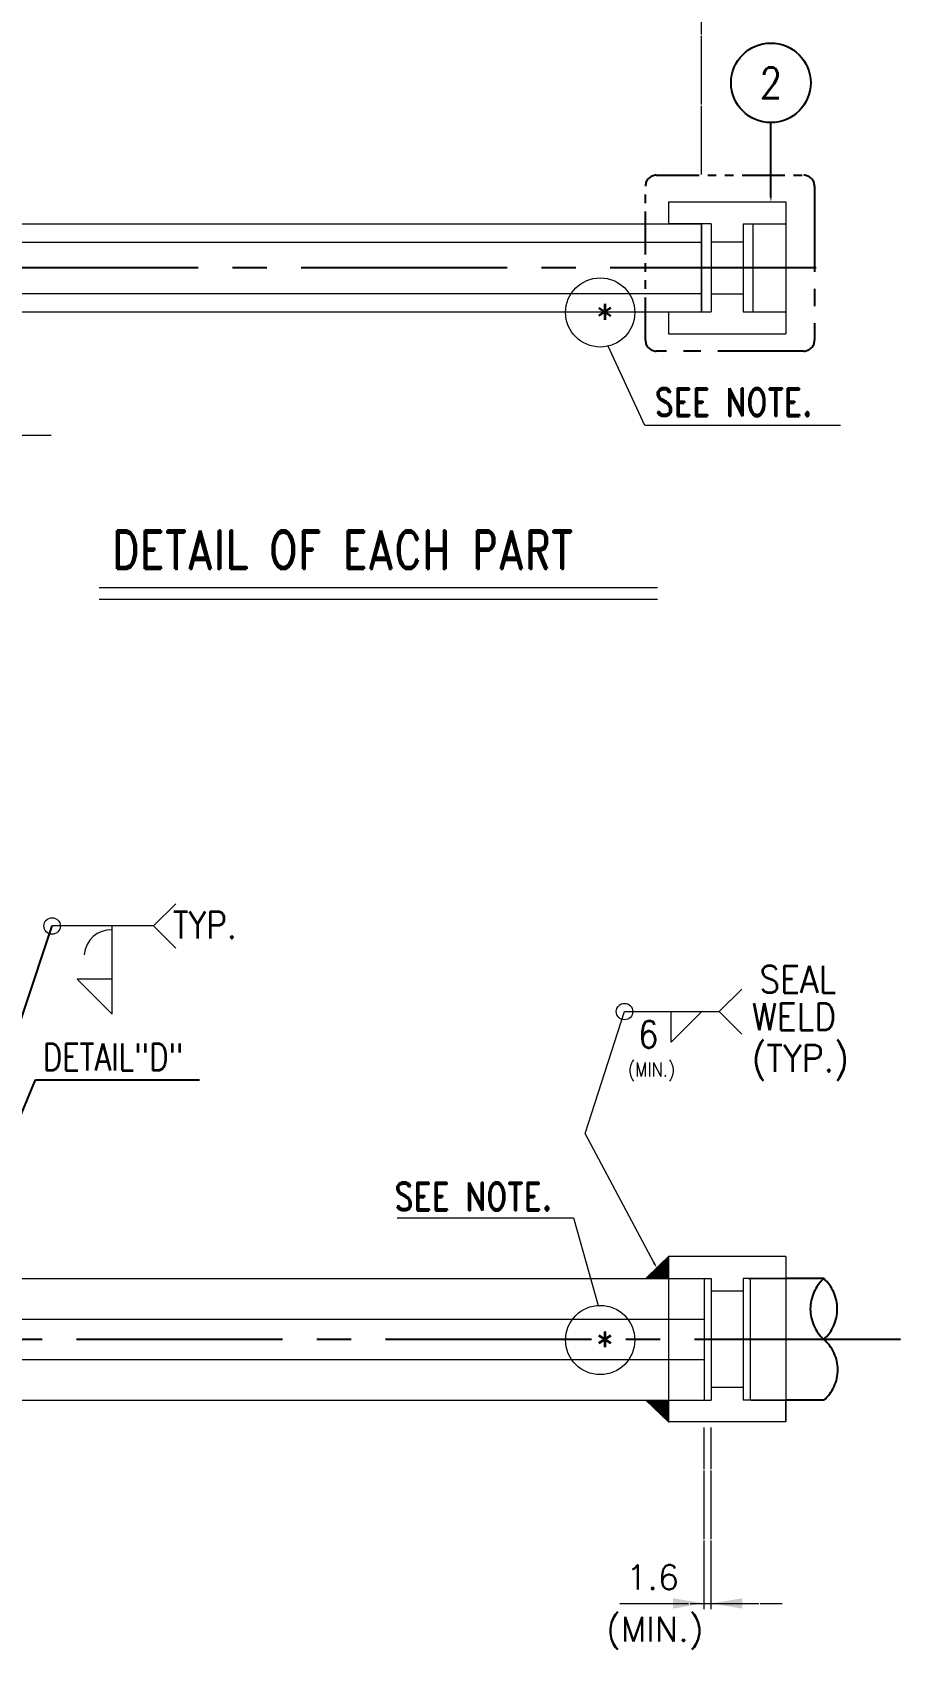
# Model space of a CAD drawing. Extents: x 0 to 841, y 0 to 594.
# Drawn here: x 201.2 to 264.8, y 410.6 to 528.4 of the extents above; entities that cross this region are included whole.
import ezdxf
from ezdxf.enums import TextEntityAlignment as Align

# ---------------------------------------------------------------- set-up
doc = ezdxf.new("R2010")
doc.units = 0
doc.header["$LTSCALE"] = 5
doc.header["$MEASUREMENT"] = 0
for name, pattern in [('C12', [40, 34, -2, 2, -2]), ('CENTER2', [1.125, 0.75, -0.125, 0.125, -0.125]), ('CONT', [1, 1, 0]), ('HIDDEN', [0.375, 0.25, -0.125]), ('PHANTOM', [2.5, 1.25, -0.25, 0.25, -0.25, 0.25, -0.25])]:
    doc.linetypes.add(name, pattern=pattern)
doc.layers.get('0').update_dxf_attribs({"lineweight": 9})
for name, color, linetype, lineweight in [('1', 7, 'Continuous', 9), ('3', 7, 'Continuous', 9), ('4', 7, 'Continuous', 9)]:
    doc.layers.add(name, color=color, linetype=linetype, lineweight=lineweight)
for name, color, linetype in [('6', 6, 'PHANTOM'), ('8', 2, 'Continuous'), ('CEN2', 1, 'C12'), ('DIM', 4, 'Continuous')]:
    doc.layers.add(name, color=color, linetype=linetype)
doc.styles.add('ROMAND', font='romand.shx', dxfattribs={"width": 0.85, "height": 480})
doc.styles.add('ROMANS', font='romans.shx')
doc.styles.get("Standard").update_dxf_attribs({"font": 'txt.shx'})

msp = doc.modelspace()

# ---------------------------------------------------------------- linework, layer by layer
at = {"color": 4, "linetype": 'CONT'}
for p, q in [((249.88, 518.08), (249.88, 548.24)), ((193.73, 499.08), (202.53, 499.08)), ((250.07, 413.55), (250.07, 426.78)), ((250.6, 413.55), (250.6, 426.78)), ((243.95, 413.96), (255.76, 413.96))]:
    msp.add_line(p, q, dxfattribs=at)
at = {"color": 3, "linetype": 'ByBlock'}
for p, q in [((247.48, 516.07), (247.48, 514.48)), ((247.48, 516.07), (256.03, 516.07)), ((256.03, 516.07), (256.03, 506.47)), ((86.68, 514.48), (249.88, 514.48)), ((250.6, 514.48), (247.48, 514.48)), ((249.88, 514.48), (249.88, 508.07)), ((249.88, 508.07), (249.88, 514.48)), ((250.6, 514.48), (250.6, 508.07)), ((252.91, 514.48), (252.91, 508.07)), ((252.91, 514.48), (256.03, 514.48)), ((253.63, 514.48), (253.63, 508.07)), ((174.28, 513.15), (249.88, 513.15)), ((250.6, 513.17), (252.91, 513.17)), ((174.28, 509.4), (249.88, 509.4)), ((250.6, 509.38), (252.91, 509.38)), ((85.96, 508.07), (250.6, 508.07)), ((247.48, 508.07), (247.48, 506.47)), ((252.91, 508.07), (256.03, 508.07)), ((247.48, 506.47), (256.03, 506.47)), ((206.03, 487.97), (229.2, 487.97)), ((206.03, 487.97), (246.68, 487.97)), ((206.03, 487.13), (229.23, 487.13)), ((206.03, 487.13), (246.68, 487.13))]:
    msp.add_line(p, q, dxfattribs=at)
for p, q in [((245.77, 499.78), (243.09, 505.57)), ((260.01, 499.78), (245.77, 499.78)), ((227.73, 442.05), (240.56, 442.05)), ((240.56, 442.05), (242.37, 435.67)), ((247.48, 439.23), (245.83, 437.63)), ((245.86, 437.63), (246.73, 438.5)), ((245.88, 437.63), (247.15, 438.91)), ((245.89, 437.63), (247.48, 439.22)), ((245.91, 437.63), (247.48, 439.21)), ((245.92, 437.63), (247.48, 439.19)), ((245.94, 437.63), (247.48, 439.17)), ((245.96, 437.63), (247.48, 439.16)), ((245.97, 437.63), (247.48, 439.14)), ((245.99, 437.63), (247.48, 439.13)), ((246, 437.63), (247.48, 439.11)), ((246.02, 437.63), (247.48, 439.09)), ((246.04, 437.63), (247.48, 439.08)), ((246.05, 437.63), (247.48, 439.06)), ((246.07, 437.63), (247.48, 439.04)), ((246.09, 437.63), (247.48, 439.03)), ((246.1, 437.63), (247.48, 439.01)), ((246.12, 437.63), (247.48, 439)), ((246.13, 437.63), (247.48, 438.98)), ((246.15, 437.63), (247.48, 438.96)), ((246.17, 437.63), (247.48, 438.95)), ((246.18, 437.63), (247.48, 438.93)), ((246.2, 437.63), (247.48, 438.92)), ((246.21, 437.63), (247.48, 438.9)), ((246.23, 437.63), (247.48, 438.88)), ((246.25, 437.63), (247.48, 438.87)), ((246.26, 437.63), (247.48, 438.85)), ((246.28, 437.63), (247.48, 438.84)), ((246.29, 437.63), (247.48, 438.82)), ((246.31, 437.63), (247.48, 438.8)), ((246.33, 437.63), (247.48, 438.79)), ((246.34, 437.63), (247.48, 438.77)), ((246.36, 437.63), (247.48, 438.76)), ((246.37, 437.63), (247.48, 438.74)), ((246.39, 437.63), (247.48, 438.72)), ((246.41, 437.63), (247.48, 438.71)), ((246.42, 437.63), (247.48, 438.69)), ((246.44, 437.63), (247.48, 438.68)), ((246.45, 437.63), (247.48, 438.66)), ((246.47, 437.63), (247.48, 438.64)), ((246.49, 437.63), (247.48, 438.63)), ((246.5, 437.63), (247.48, 438.61)), ((246.52, 437.63), (247.48, 438.59)), ((246.54, 437.63), (247.48, 438.58)), ((246.55, 437.63), (247.48, 438.56)), ((246.57, 437.63), (247.48, 438.55)), ((246.58, 437.63), (247.48, 438.53)), ((246.6, 437.63), (247.48, 438.51)), ((246.62, 437.63), (247.48, 438.5)), ((246.63, 437.63), (247.48, 438.48)), ((246.65, 437.63), (247.48, 438.47)), ((246.66, 437.63), (247.48, 438.45)), ((246.68, 437.63), (247.48, 438.43)), ((246.7, 437.63), (247.48, 438.42)), ((246.71, 437.63), (247.48, 438.4)), ((246.73, 437.63), (247.48, 438.39)), ((246.74, 437.63), (247.48, 438.37)), ((245.83, 437.63), (245.87, 437.68)), ((245.84, 437.63), (246.3, 438.09)), ((246.76, 437.63), (247.48, 438.35)), ((246.78, 437.63), (247.48, 438.34)), ((246.79, 437.63), (247.48, 438.32)), ((246.81, 437.63), (247.48, 438.31)), ((246.82, 437.63), (247.48, 438.29)), ((246.84, 437.63), (247.48, 438.27)), ((246.86, 437.63), (247.48, 438.26)), ((246.87, 437.63), (247.48, 438.24)), ((246.89, 437.63), (247.48, 438.23)), ((246.9, 437.63), (247.48, 438.21)), ((246.92, 437.63), (247.48, 438.19)), ((246.94, 437.63), (247.48, 438.18)), ((246.95, 437.63), (247.48, 438.16)), ((246.97, 437.63), (247.48, 438.14)), ((246.99, 437.63), (247.48, 438.13)), ((247, 437.63), (247.48, 438.11)), ((247.02, 437.63), (247.48, 438.1)), ((247.03, 437.63), (247.48, 438.08)), ((247.05, 437.63), (247.48, 438.06)), ((247.07, 437.63), (247.48, 438.05)), ((247.08, 437.63), (247.48, 438.03)), ((247.1, 437.63), (247.48, 438.02)), ((247.11, 437.63), (247.48, 438)), ((247.13, 437.63), (247.48, 437.98)), ((247.15, 437.63), (247.48, 437.97)), ((247.16, 437.63), (247.48, 437.95)), ((247.18, 437.63), (247.48, 437.94)), ((247.19, 437.63), (247.48, 437.92)), ((247.21, 437.63), (247.48, 437.9)), ((247.23, 437.63), (247.48, 437.89)), ((247.24, 437.63), (247.48, 437.87)), ((247.26, 437.63), (247.48, 437.86)), ((247.27, 437.63), (247.48, 437.84)), ((247.29, 437.63), (247.48, 437.82)), ((247.31, 437.63), (247.48, 437.81)), ((247.32, 437.63), (247.48, 437.79)), ((247.34, 437.63), (247.48, 437.78)), ((247.35, 437.63), (247.48, 437.76)), ((247.37, 437.63), (247.48, 437.74)), ((247.39, 437.63), (247.48, 437.73)), ((247.4, 437.63), (247.48, 437.71)), ((247.42, 437.63), (247.48, 437.69)), ((247.44, 437.63), (247.48, 437.68)), ((247.45, 437.63), (247.48, 437.66)), ((247.47, 437.63), (247.48, 437.65)), ((247.48, 427.18), (245.83, 428.77)), ((245.83, 428.77), (245.84, 428.77)), ((245.84, 428.76), (245.86, 428.77)), ((245.85, 428.75), (245.87, 428.77)), ((245.86, 428.74), (245.89, 428.77)), ((245.87, 428.74), (245.9, 428.77)), ((245.87, 428.73), (245.92, 428.77)), ((245.88, 428.72), (245.94, 428.77)), ((245.89, 428.71), (245.95, 428.77)), ((245.9, 428.7), (245.97, 428.77)), ((245.91, 428.7), (245.99, 428.77)), ((245.92, 428.69), (246, 428.77)), ((245.92, 428.68), (246.02, 428.77)), ((245.93, 428.67), (246.03, 428.77)), ((245.94, 428.66), (246.05, 428.77)), ((245.95, 428.66), (246.07, 428.77)), ((245.96, 428.65), (246.08, 428.77)), ((245.96, 428.64), (246.1, 428.77)), ((245.97, 428.63), (246.11, 428.77)), ((245.98, 428.63), (246.13, 428.77)), ((245.99, 428.62), (246.15, 428.77)), ((246, 428.61), (246.16, 428.77)), ((246.01, 428.6), (246.18, 428.77)), ((246.01, 428.59), (246.19, 428.77)), ((246.02, 428.59), (246.21, 428.77)), ((246.03, 428.58), (246.23, 428.77)), ((246.04, 428.57), (246.24, 428.77)), ((246.05, 428.56), (246.26, 428.77)), ((246.05, 428.55), (246.27, 428.77)), ((246.06, 428.55), (246.29, 428.77)), ((246.07, 428.54), (246.31, 428.77)), ((246.08, 428.53), (246.32, 428.77)), ((246.09, 428.52), (246.34, 428.77)), ((246.1, 428.52), (246.35, 428.77)), ((246.1, 428.51), (246.37, 428.77)), ((246.11, 428.5), (246.39, 428.77)), ((246.12, 428.49), (246.4, 428.77)), ((246.13, 428.48), (246.42, 428.77)), ((246.14, 428.48), (246.44, 428.77)), ((246.14, 428.47), (246.45, 428.77)), ((246.15, 428.46), (246.47, 428.77)), ((246.16, 428.45), (246.48, 428.77)), ((246.17, 428.44), (246.5, 428.77)), ((246.18, 428.44), (246.52, 428.77)), ((246.19, 428.43), (246.53, 428.77)), ((246.19, 428.42), (246.55, 428.77)), ((246.2, 428.41), (246.56, 428.77)), ((246.21, 428.4), (246.58, 428.77)), ((246.22, 428.4), (246.6, 428.77)), ((246.23, 428.39), (246.61, 428.77)), ((246.23, 428.38), (246.63, 428.77)), ((246.24, 428.37), (246.64, 428.77)), ((246.25, 428.37), (246.66, 428.77)), ((246.26, 428.36), (246.68, 428.77)), ((246.27, 428.35), (246.69, 428.77)), ((246.28, 428.34), (246.71, 428.77)), ((246.28, 428.33), (246.72, 428.77)), ((246.29, 428.33), (246.74, 428.77)), ((246.3, 428.32), (246.76, 428.77)), ((246.31, 428.31), (246.77, 428.77)), ((246.32, 428.3), (246.79, 428.77)), ((246.32, 428.29), (246.8, 428.77)), ((246.33, 428.29), (246.82, 428.77)), ((246.34, 428.28), (246.84, 428.77)), ((246.35, 428.27), (246.85, 428.77)), ((246.36, 428.26), (246.87, 428.77)), ((246.37, 428.26), (246.89, 428.77)), ((246.37, 428.25), (246.9, 428.77)), ((246.38, 428.24), (246.92, 428.77)), ((246.39, 428.23), (246.93, 428.77)), ((246.4, 428.22), (246.95, 428.77)), ((246.41, 428.22), (246.97, 428.77)), ((246.42, 428.21), (246.98, 428.77)), ((246.42, 428.2), (247, 428.77)), ((246.43, 428.19), (247.01, 428.77)), ((246.44, 428.18), (247.03, 428.77)), ((246.45, 428.18), (247.05, 428.77)), ((246.46, 428.17), (247.06, 428.77)), ((246.46, 428.16), (247.08, 428.77)), ((246.47, 428.15), (247.09, 428.77)), ((246.48, 428.14), (247.11, 428.77)), ((246.49, 428.14), (247.13, 428.77)), ((246.5, 428.13), (247.14, 428.77)), ((246.51, 428.12), (247.16, 428.77)), ((246.51, 428.11), (247.17, 428.77)), ((246.52, 428.11), (247.19, 428.77)), ((246.53, 428.1), (247.21, 428.77)), ((246.54, 428.09), (247.22, 428.77)), ((246.55, 428.08), (247.24, 428.77)), ((246.55, 428.07), (247.25, 428.77)), ((246.56, 428.07), (247.27, 428.77)), ((246.57, 428.06), (247.29, 428.77)), ((246.58, 428.05), (247.3, 428.77)), ((246.59, 428.04), (247.32, 428.77)), ((246.6, 428.03), (247.34, 428.77)), ((246.6, 428.03), (247.35, 428.77)), ((246.61, 428.02), (247.37, 428.77)), ((246.62, 428.01), (247.38, 428.77)), ((246.63, 428), (247.4, 428.77)), ((246.64, 427.99), (247.42, 428.77)), ((246.64, 427.99), (247.43, 428.77)), ((246.65, 427.98), (247.45, 428.77)), ((246.66, 427.97), (247.46, 428.77)), ((246.67, 427.96), (247.48, 428.77)), ((246.68, 427.96), (247.48, 428.76)), ((246.69, 427.95), (247.48, 428.74)), ((246.69, 427.94), (247.48, 428.73)), ((246.7, 427.93), (247.48, 428.71)), ((246.71, 427.92), (247.48, 428.7)), ((246.72, 427.92), (247.48, 428.68)), ((246.73, 427.91), (247.48, 428.66)), ((246.73, 427.9), (247.48, 428.65)), ((246.74, 427.89), (247.48, 428.63)), ((246.75, 427.88), (247.48, 428.61)), ((246.76, 427.88), (247.48, 428.6)), ((246.77, 427.87), (247.48, 428.58)), ((246.78, 427.86), (247.48, 428.57)), ((246.78, 427.85), (247.48, 428.55)), ((246.79, 427.85), (247.48, 428.53)), ((246.8, 427.84), (247.48, 428.52)), ((246.81, 427.83), (247.48, 428.5)), ((246.82, 427.82), (247.48, 428.49)), ((246.82, 427.81), (247.48, 428.47)), ((246.83, 427.81), (247.48, 428.45)), ((246.84, 427.8), (247.48, 428.44)), ((246.85, 427.79), (247.48, 428.42)), ((246.86, 427.78), (247.48, 428.41)), ((246.87, 427.77), (247.48, 428.39)), ((246.87, 427.77), (247.48, 428.37)), ((246.88, 427.76), (247.48, 428.36)), ((246.89, 427.75), (247.48, 428.34)), ((246.9, 427.74), (247.48, 428.33)), ((246.91, 427.73), (247.48, 428.31)), ((246.91, 427.73), (247.48, 428.29)), ((246.92, 427.72), (247.48, 428.28)), ((246.93, 427.71), (247.48, 428.26)), ((246.94, 427.7), (247.48, 428.25)), ((246.95, 427.7), (247.48, 428.23)), ((246.96, 427.69), (247.48, 428.21)), ((246.96, 427.68), (247.48, 428.2)), ((246.97, 427.67), (247.48, 428.18)), ((246.98, 427.66), (247.48, 428.16)), ((246.99, 427.66), (247.48, 428.15)), ((247, 427.65), (247.48, 428.13)), ((247, 427.64), (247.48, 428.12)), ((247.01, 427.63), (247.48, 428.1)), ((247.02, 427.62), (247.48, 428.08)), ((247.03, 427.62), (247.48, 428.07)), ((247.04, 427.61), (247.48, 428.05)), ((247.05, 427.6), (247.48, 428.04)), ((247.05, 427.59), (247.48, 428.02)), ((247.06, 427.59), (247.48, 428)), ((247.07, 427.58), (247.48, 427.99)), ((247.08, 427.57), (247.48, 427.97)), ((247.09, 427.56), (247.48, 427.96)), ((247.09, 427.55), (247.48, 427.94)), ((247.1, 427.55), (247.48, 427.92)), ((247.11, 427.54), (247.48, 427.91)), ((247.12, 427.53), (247.48, 427.89)), ((247.13, 427.52), (247.48, 427.88)), ((247.14, 427.51), (247.48, 427.86)), ((247.14, 427.51), (247.48, 427.84)), ((247.15, 427.5), (247.48, 427.83)), ((247.16, 427.49), (247.48, 427.81)), ((247.17, 427.48), (247.48, 427.8)), ((247.18, 427.47), (247.48, 427.78)), ((247.18, 427.47), (247.48, 427.76)), ((247.19, 427.46), (247.48, 427.75)), ((247.2, 427.45), (247.48, 427.73)), ((247.21, 427.44), (247.48, 427.72)), ((247.22, 427.44), (247.48, 427.7)), ((247.23, 427.43), (247.48, 427.68)), ((247.23, 427.42), (247.48, 427.67)), ((247.24, 427.41), (247.48, 427.65)), ((247.25, 427.4), (247.48, 427.63)), ((247.26, 427.4), (247.48, 427.62)), ((247.27, 427.39), (247.48, 427.6)), ((247.27, 427.38), (247.48, 427.59)), ((247.28, 427.37), (247.48, 427.57)), ((247.29, 427.36), (247.48, 427.55)), ((247.3, 427.36), (247.48, 427.54)), ((247.31, 427.35), (247.48, 427.52)), ((247.32, 427.34), (247.48, 427.51)), ((247.32, 427.33), (247.48, 427.49)), ((247.33, 427.33), (247.48, 427.47)), ((247.34, 427.32), (247.48, 427.46)), ((247.35, 427.31), (247.48, 427.44)), ((247.36, 427.3), (247.48, 427.43)), ((247.36, 427.29), (247.48, 427.41)), ((247.37, 427.29), (247.48, 427.39)), ((247.38, 427.28), (247.48, 427.38)), ((247.39, 427.27), (247.48, 427.36)), ((247.4, 427.26), (247.48, 427.35)), ((247.41, 427.25), (247.48, 427.33)), ((247.41, 427.25), (247.48, 427.31)), ((247.42, 427.24), (247.48, 427.3)), ((247.43, 427.23), (247.48, 427.28)), ((247.44, 427.22), (247.48, 427.27)), ((247.45, 427.21), (247.48, 427.25)), ((247.46, 427.21), (247.48, 427.23)), ((247.46, 427.2), (247.48, 427.22)), ((247.47, 427.19), (247.48, 427.2)), ((247.48, 427.18), (247.48, 427.18))]:
    msp.add_line(p, q)
for centre in [(242.51, 508.02), (242.51, 433.15)]:
    msp.add_circle(centre, 2.52)
at = {"color": 4, "linetype": 'ByBlock'}
for points in [[(247.82, 414.33), (247.82, 413.58), (250.07, 413.96)], [(252.85, 414.33), (252.85, 413.58), (250.6, 413.96)]]:
    msp.add_solid(points, dxfattribs=at)
at = {"layer": '1', "color": 2, "linetype": 'ByBlock'}
for p, q in [((89.08, 437.63), (250.07, 437.63)), ((250.07, 437.63), (250.07, 428.77)), ((250.6, 437.63), (250.6, 428.77)), ((252.91, 437.63), (252.91, 428.77)), ((256.03, 437.63), (252.91, 437.63)), ((253.28, 437.63), (256.03, 437.63)), ((253.44, 437.63), (253.44, 428.77)), ((253.5, 437.63), (256.03, 437.63)), ((252.91, 436.72), (250.6, 436.72)), ((174.59, 434.68), (250.07, 434.68)), ((174.59, 431.73), (250.07, 431.73)), ((252.91, 429.69), (250.6, 429.69)), ((89.08, 428.77), (250.07, 428.77)), ((256.03, 428.77), (252.91, 428.77)), ((253.5, 428.77), (256.03, 428.77))]:
    msp.add_line(p, q, dxfattribs=at)
at = {"layer": '1', "color": 2, "linetype": 'HIDDEN'}
for p, q in [((247.48, 437.63), (250.07, 437.63)), ((247.48, 437.63), (250.6, 437.63)), ((247.48, 428.77), (250.07, 428.77)), ((247.48, 428.77), (250.6, 428.77))]:
    msp.add_line(p, q, dxfattribs=at)
at = {"layer": '3'}
for p, q in [((247.48, 439.23), (247.48, 427.18)), ((256.03, 439.23), (247.48, 439.23)), ((256.03, 439.23), (256.03, 427.18)), ((256.03, 439.14), (256.03, 437.63)), ((256.03, 427.26), (256.03, 428.77)), ((256.03, 427.18), (247.48, 427.18))]:
    msp.add_line(p, q, dxfattribs=at)
at = {"layer": '4'}
for p, q in [((209.97, 463.32), (211.61, 464.94)), ((209.97, 463.32), (202.6, 463.32)), ((206.97, 456.9), (206.97, 463.32)), ((209.97, 463.32), (211.61, 461.71)), ((206.97, 456.9), (204.43, 459.45)), ((206.97, 459.45), (204.43, 459.45)), ((252.82, 458.72), (251.18, 457.08)), ((244.28, 457.08), (251.18, 457.08)), ((249.9, 457.08), (247.68, 454.86)), ((247.68, 454.86), (247.68, 457.08)), ((252.82, 455.44), (251.18, 457.08))]:
    msp.add_line(p, q, dxfattribs=at)
at = {"layer": '4', "color": 4}
for p, q in [((241.41, 448.2), (244.28, 457.08)), ((246.41, 438.8), (241.41, 448.2))]:
    msp.add_line(p, q, dxfattribs=at)
at = {"layer": '4'}
for centre in [(202.6, 463.32), (244.28, 457.08)]:
    msp.add_circle(centre, 0.6, dxfattribs=at)
msp.add_arc((206.88, 461.1), 1.94, 87.1651, 176.264, dxfattribs=at)
at = {"layer": '4', "color": 4}
msp.add_solid([(246.48, 438.84), (246.63, 438.4), (246.34, 438.77)], dxfattribs=at)
at = {"layer": '6', "ltscale": 0.5}
for p, q in [((246.59, 518.01, 0), (257.33, 518.01, 0)), ((245.8, 505.99, 0), (245.8, 517.23, 0))]:
    msp.add_line(p, q, dxfattribs=at)
at = {"layer": '6'}
for p, q in [((258.12, 517.23, 0), (258.12, 505.99, 0)), ((257.33, 505.21, 0), (246.59, 505.21, 0)), ((258.79, 437.63), (256.03, 437.63)), ((258.79, 428.77), (256.03, 428.77))]:
    msp.add_line(p, q, dxfattribs=at)
at = {"layer": '6', "ltscale": 0.5}
for centre, start, end in [((246.59, 517.23, 0), 90, 180), ((257.33, 517.23, 0), 0, 90), ((246.59, 505.99, 0), 180, 270)]:
    msp.add_arc(centre, 0.785, start, end, dxfattribs=at)
at = {"layer": '6'}
for centre, radius, start, end in [((257.33, 505.99, 0), 0.785, 270, 0), ((260.81, 435.41), 3, 132.2484, 227.7516), ((256.77, 435.41), 3, 312.2484, 47.7516), ((256.91, 430.98), 2.9, 310.3365, 49.6635)]:
    msp.add_arc(centre, radius, start, end, dxfattribs=at)
at = {"layer": 'CEN2', "linetype": 'CENTER2', "ltscale": 4}
for p, q in [((258.24, 511.27), (79, 511.27)), ((69.38, 433.2), (264.82, 433.2))]:
    msp.add_line(p, q, dxfattribs=at)
at = {"layer": 'DIM', "color": 4, "lineweight": -2}
msp.add_line((254.94, 516.42), (254.94, 521.86), dxfattribs=at)
at = {"layer": 'DIM', "color": 4, "linetype": 'ByBlock', "lineweight": -2}
for p, q in [((195.12, 440.85), (202.6, 463.32)), ((197.58, 442.96), (201.4, 452.1)), ((201.4, 452.1), (213.33, 452.1))]:
    msp.add_line(p, q, dxfattribs=at)
at = {"layer": 'DIM'}
msp.add_circle((254.94, 524.75), 2.9, dxfattribs=at)
at = {"layer": 'DIM', "color": 4, "lineweight": -2}
msp.add_solid([(254.99, 516.42), (254.94, 516.07), (254.88, 516.42)], dxfattribs=at)

# ---------------------------------------------------------------- texts
for p in [(242.16, 506.62), (242.16, 431.75)]:
    msp.add_text('*', height=2.03).set_placement(p)
at = {"color": 2, "linetype": 'ByBlock', "style": 'ROMANS'}
for s, p in [('1.6', (244.4, 414.96)), ('(MIN.)', (242.94, 411.19))]:
    msp.add_text(s, height=1.8, dxfattribs=at).set_placement(p)
at = {"layer": '3', "color": 3, "style": 'ROMAND', "width": 0.8}
for p in [(246.47, 501.49), (227.52, 443.6)]:
    msp.add_text('SEE NOTE.', height=2.032, dxfattribs=at).set_placement(p, align=Align.MIDDLE_LEFT)
at = {"layer": '8'}
for s, height, style, width, p in [('DETAIL OF EACH PART', 2.7994, 'ROMAND', 0.8, (206.96, 489.33)), ('TYP.', 1.964, 'ROMANS', 0.85, (211.39, 462.41))]:
    msp.add_text(s, height=height, dxfattribs=dict(at, style=style, width=width)).set_placement(p)
at = {"layer": '8', "color": 3, "style": 'ROMANS', "width": 0.85}
msp.add_text('(MIN.)', height=1.029, dxfattribs=at).set_placement((244.52, 452.35))
at = {"layer": 'DIM', "color": 2, "style": 'ROMANS'}
for s, height, width, p in [('2', 2.24, 0.85, (254.94, 524.75)), ('SEAL ', 1.964, 0.9, (257.5, 459.43))]:
    msp.add_text(s, height=height, dxfattribs=dict(at, width=width)).set_placement(p, align=Align.MIDDLE_CENTER)
for s, width, p in [('WELD', 0.9, (253.55, 455.72)), ('(TYP.)', 0.9, (253.55, 452.7)), ('DETAIL"D"', 0.8, (201.91, 452.78))]:
    msp.add_text(s, height=1.964, dxfattribs=dict(at, width=width)).set_placement(p)
at = {"layer": 'DIM', "color": 2, "style": 'ROMANS', "width": 0.9}
msp.add_text('6', height=1.96, dxfattribs=at).set_placement((246.01, 455.41), align=Align.MIDDLE)

doc.saveas('drawing.dxf')
